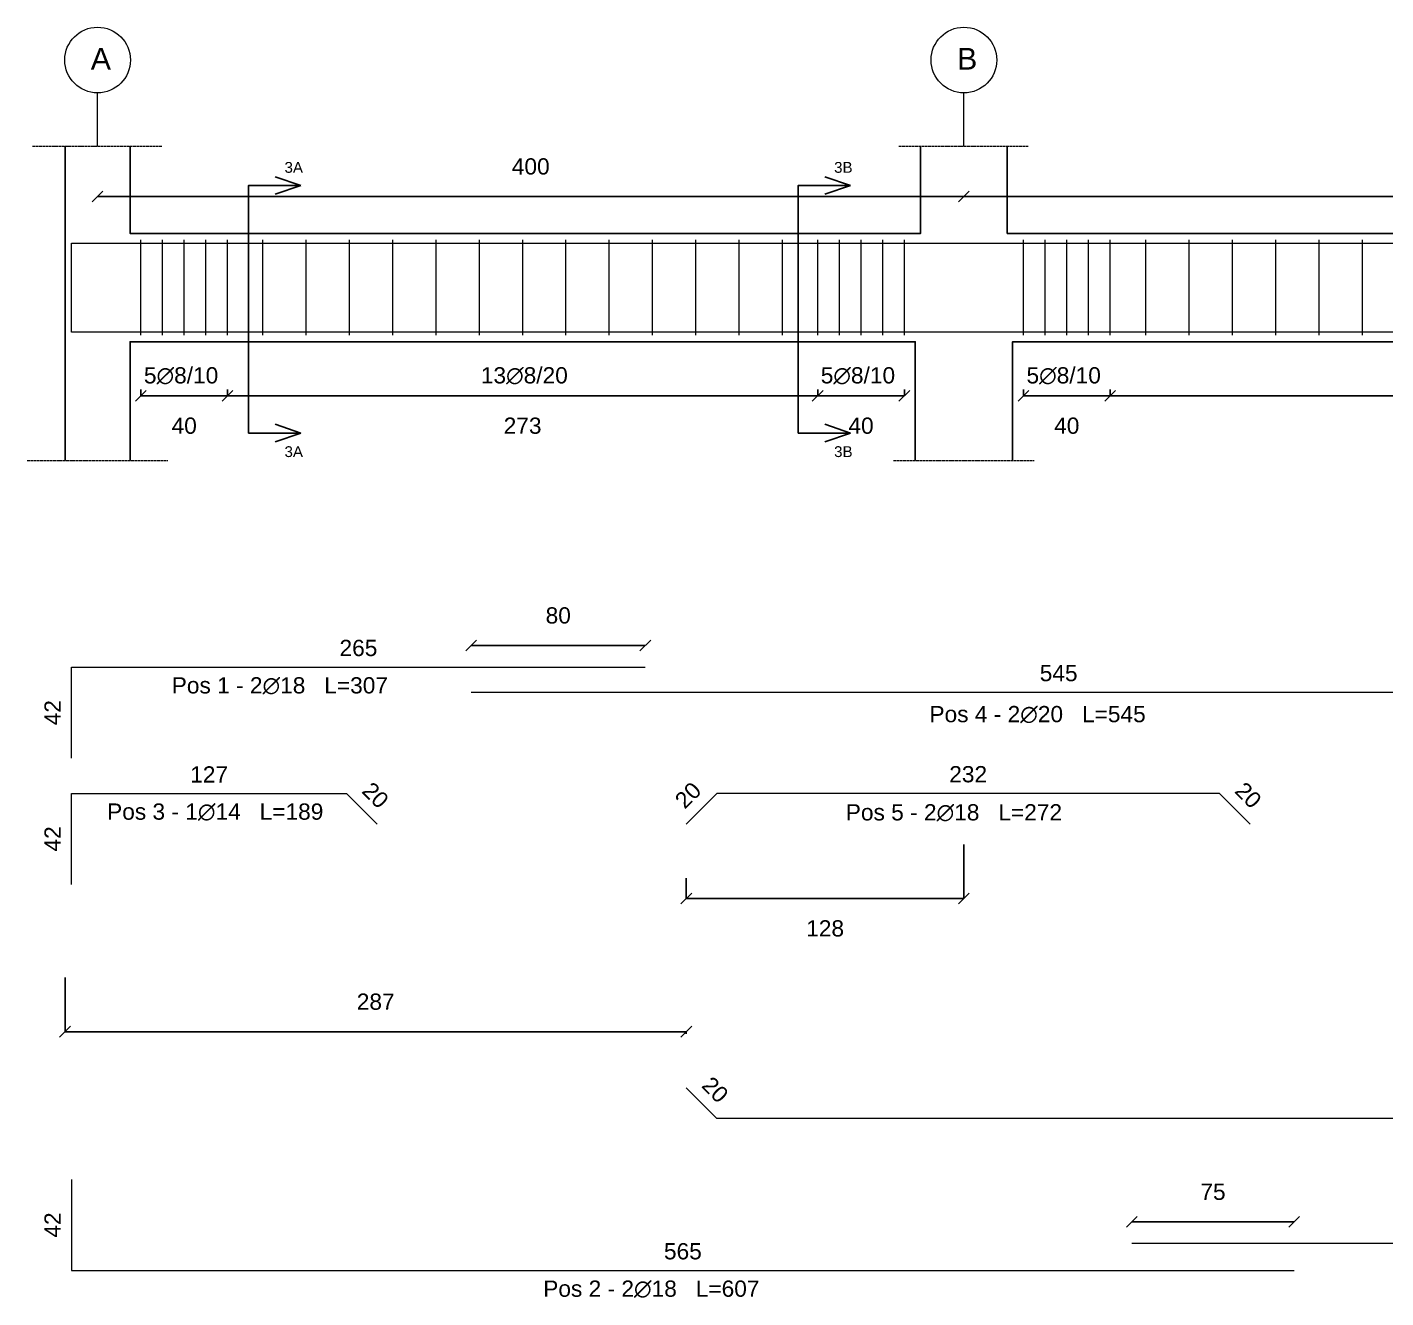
# Model space of a CAD drawing. Header units: millimetres. Extents: x -455371 to 117772, y -78417 to 116564.
# Drawn here: x -222007 to -215733, y -4684 to 1182 of the extents above; entities that cross this region are included whole.
import ezdxf

# ---------------------------------------------------------------- set-up
doc = ezdxf.new("R2010")
doc.units = ezdxf.units.MM
doc.linetypes.add('ACAD_ISO02W100', pattern=[15, 12, -3])
doc.layers.get('0').update_dxf_attribs({"color": 255})
for name, color, linetype, lineweight in [('armature', 5, 'Continuous', 18), ('Cls', 7, 'Continuous', 25), ('fili fissi', 210, 'Continuous', 18), ('quote', 5, 'Continuous', 15), ('Scritte', 7, 'Continuous', 15), ('staffe', 10, 'Continuous', 15), ('tratteggio 1 a 50', 230, 'ACAD_ISO02W100', 15)]:
    doc.layers.add(name, color=color, linetype=linetype, lineweight=lineweight)
doc.styles.get("Standard").update_dxf_attribs({"font": 'arial.ttf'})
doc.dimstyles.new('per distinte 1 a 50', dxfattribs={"dimtxt": 75, "dimasz": 150, "dimexe": 0.18, "dimexo": 250, "dimgap": 50, "dimtad": 1, "dimdec": 0, "dimlfac": 0.1, "dimzin": 0, "dimdsep": 46, "dimtxsty": 'Standard', "dimblk": 'NONE', "dimcen": 0, "dimse1": 1, "dimse2": 1, "dimsd1": 1, "dimsd2": 1, "dimadec": 0, "dimazin": 0, "dimtfac": 1, "dimtdec": 0, "dimtix": 1, "dimtofl": 0, "dimtmove": 0, "dimatfit": 3, "dimldrblk": 'NONE', "dimfxl": 250, "dimfxlon": 1, "dimtolj": 1, "dimtzin": 0, "dimarcsym": 2})
doc.dimstyles.new('scala1 a 50', dxfattribs={"dimtxt": 75, "dimasz": 50, "dimexe": 0.18, "dimexo": 250, "dimgap": 100, "dimtad": 2, "dimdec": 0, "dimlfac": 0.1, "dimzin": 0, "dimdsep": 46, "dimtxsty": 'Standard', "dimblk": 'OBLIQUE', "dimcen": -100, "dimadec": 0, "dimazin": 0, "dimtfac": 1, "dimtdec": 0, "dimtofl": 0, "dimtmove": 0, "dimatfit": 3, "dimfxl": 250, "dimfxlon": 1, "dimtolj": 1, "dimtzin": 0, "dimarcsym": 0})

# ---------------------------------------------------------------- blocks, each defined once
blk = doc.blocks.new('*U931')
at = {"layer": 'staffe'}
blk.add_lwpolyline([(0, -220), (0, 220)], dxfattribs=at)
blk = doc.blocks.new('*U932')
at = {"layer": 'Cls', "color": 0, "linetype": 'ByBlock', "lineweight": -2, "transparency": 16777216}
for p in [(0, 0), (100, 0), (200, 0), (300, 0), (400, 0)]:
    blk.add_blockref('*U931', p, dxfattribs=at)
blk = doc.blocks.new('*U920')
at = {"layer": 'staffe'}
blk.add_lwpolyline([(0, -220), (0, 220)], dxfattribs=at)
blk = doc.blocks.new('*U921')
at = {"layer": 'Cls', "color": 0, "linetype": 'ByBlock', "lineweight": -2, "transparency": 16777216}
for p in [(0, 0), (100, 0), (200, 0), (300, 0), (400, 0)]:
    blk.add_blockref('*U920', p, dxfattribs=at)
blk = doc.blocks.new('*U875')
at = {"layer": 'staffe'}
blk.add_lwpolyline([(0, -220), (0, 220)], dxfattribs=at)
blk = doc.blocks.new('*U876')
at = {"layer": 'Cls', "color": 0, "linetype": 'ByBlock', "lineweight": -2, "transparency": 16777216}
for p in [(0, 0), (100, 0), (200, 0), (300, 0), (400, 0)]:
    blk.add_blockref('*U875', p, dxfattribs=at)
blk = doc.blocks.new('*U883')
at = {"layer": 'staffe'}
blk.add_lwpolyline([(0, -220), (0, 220)], dxfattribs=at)
blk = doc.blocks.new('*U884')
at = {"layer": 'Cls', "color": 0, "linetype": 'ByBlock', "lineweight": -2, "transparency": 16777216}
for p in [(0, 0), (200, 0), (400, 0), (600, 0), (800, 0), (1000, 0), (1200, 0), (1400, 0), (1600, 0), (1800, 0), (2000, 0), (2200, 0), (2400, 0)]:
    blk.add_blockref('*U883', p, dxfattribs=at)
blk = doc.blocks.new('*U909')
at = {"layer": 'staffe'}
blk.add_lwpolyline([(0, -220), (0, 220)], dxfattribs=at)
blk = doc.blocks.new('*U908')
at = {"layer": 'Cls', "color": 0, "linetype": 'ByBlock', "lineweight": -2, "transparency": 16777216}
for p in [(0, 0), (200, 0), (400, 0), (600, 0), (800, 0), (1000, 0), (1200, 0), (1400, 0), (1600, 0), (1800, 0), (2000, 0), (2200, 0), (2400, 0), (2600, 0), (2800, 0), (3000, 0), (3200, 0), (3400, 0), (3600, 0), (3800, 0)]:
    blk.add_blockref('*U909', p, dxfattribs=at)
blk = doc.blocks.new('_Oblique')
at = {"color": 0, "linetype": 'ByBlock', "lineweight": -2}
blk.add_line((-0.5, -0.5), (0.5, 0.5), dxfattribs=at)
blk = doc.blocks.new('*D940')
at = {"layer": 'Defpoints', "color": 0, "transparency": 16777216}
for p in [(-218356.5, -240.6), (-217956.5, -240.6), (-217956.5, -520.1)]:
    blk.add_point(p, dxfattribs=at)
at = {"layer": 'quote', "color": 0, "lineweight": -2, "transparency": 16777216}
for p, q in [((-218356.5, -490.6), (-218356.5, -520.3)), ((-217956.5, -490.6), (-217956.5, -520.3)), ((-218356.5, -520.1), (-217956.5, -520.1))]:
    blk.add_line(p, q, dxfattribs=at)
at = {"layer": 'quote', "color": 0, "lineweight": -2, "transparency": 16777216, "xscale": 50, "yscale": 50, "zscale": 50, "rotation": 180}
blk.add_blockref('_Oblique', (-218356.5, -520.1), dxfattribs=at)
at = {"layer": 'quote', "color": 0, "lineweight": -2, "transparency": 16777216, "xscale": 50, "yscale": 50, "zscale": 50}
blk.add_blockref('_Oblique', (-217956.5, -520.1), dxfattribs=at)
at = {"layer": 'quote', "color": 0, "transparency": 16777216, "insert": (-218156.5, -658.4), "char_height": 75, "attachment_point": 5}
blk.add_mtext('\\A1;40', dxfattribs=at)
blk = doc.blocks.new('*D950')
at = {"layer": 'Defpoints', "color": 0, "transparency": 16777216}
for p in [(-221481.5, -240.6), (-221081.5, -240.6), (-221081.5, -520.1)]:
    blk.add_point(p, dxfattribs=at)
at = {"layer": 'quote', "color": 0, "lineweight": -2, "transparency": 16777216}
for p, q in [((-221481.5, -490.6), (-221481.5, -520.3)), ((-221081.5, -490.6), (-221081.5, -520.3)), ((-221481.5, -520.1), (-221081.5, -520.1))]:
    blk.add_line(p, q, dxfattribs=at)
at = {"layer": 'quote', "color": 0, "lineweight": -2, "transparency": 16777216, "xscale": 50, "yscale": 50, "zscale": 50, "rotation": 180}
blk.add_blockref('_Oblique', (-221481.5, -520.1), dxfattribs=at)
at = {"layer": 'quote', "color": 0, "lineweight": -2, "transparency": 16777216, "xscale": 50, "yscale": 50, "zscale": 50}
blk.add_blockref('_Oblique', (-221081.5, -520.1), dxfattribs=at)
at = {"layer": 'quote', "color": 0, "transparency": 16777216, "insert": (-221281.5, -658.4), "char_height": 75, "attachment_point": 5}
blk.add_mtext('\\A1;40', dxfattribs=at)
blk = doc.blocks.new('*D954')
at = {"layer": 'Defpoints', "color": 0, "transparency": 16777216}
for p in [(-217406.5, -240.6), (-217006.5, -240.6), (-217006.5, -520.1)]:
    blk.add_point(p, dxfattribs=at)
at = {"layer": 'quote', "color": 0, "lineweight": -2, "transparency": 16777216}
for p, q in [((-217406.5, -490.6), (-217406.5, -520.3)), ((-217006.5, -490.6), (-217006.5, -520.3)), ((-217406.5, -520.1), (-217006.5, -520.1))]:
    blk.add_line(p, q, dxfattribs=at)
at = {"layer": 'quote', "color": 0, "lineweight": -2, "transparency": 16777216, "xscale": 50, "yscale": 50, "zscale": 50, "rotation": 180}
blk.add_blockref('_Oblique', (-217406.5, -520.1), dxfattribs=at)
at = {"layer": 'quote', "color": 0, "lineweight": -2, "transparency": 16777216, "xscale": 50, "yscale": 50, "zscale": 50}
blk.add_blockref('_Oblique', (-217006.5, -520.1), dxfattribs=at)
at = {"layer": 'quote', "color": 0, "transparency": 16777216, "insert": (-217206.5, -658.4), "char_height": 75, "attachment_point": 5}
blk.add_mtext('\\A1;40', dxfattribs=at)
blk = doc.blocks.new('*D965')
at = {"layer": 'Defpoints', "color": 0, "transparency": 16777216}
for p in [(-217006.5, -240.6), (-212856.5, -240.6), (-212856.5, -520.1)]:
    blk.add_point(p, dxfattribs=at)
at = {"layer": 'quote', "color": 0, "lineweight": -2, "transparency": 16777216}
for p, q in [((-217006.5, -490.6), (-217006.5, -520.3)), ((-212856.5, -490.6), (-212856.5, -520.3)), ((-217006.5, -520.1), (-212856.5, -520.1))]:
    blk.add_line(p, q, dxfattribs=at)
at = {"layer": 'quote', "color": 0, "lineweight": -2, "transparency": 16777216, "xscale": 50, "yscale": 50, "zscale": 50, "rotation": 180}
blk.add_blockref('_Oblique', (-217006.5, -520.1), dxfattribs=at)
at = {"layer": 'quote', "color": 0, "lineweight": -2, "transparency": 16777216, "xscale": 50, "yscale": 50, "zscale": 50}
blk.add_blockref('_Oblique', (-212856.5, -520.1), dxfattribs=at)
at = {"layer": 'quote', "color": 0, "transparency": 16777216, "insert": (-214931.5, -658.4), "char_height": 75, "attachment_point": 5}
blk.add_mtext('\\A1;415', dxfattribs=at)
blk = doc.blocks.new('*D966')
at = {"layer": 'Defpoints', "color": 0, "transparency": 16777216}
for p in [(-221081.5, -240.6), (-218356.5, -240.6), (-218356.5, -520.1)]:
    blk.add_point(p, dxfattribs=at)
at = {"layer": 'quote', "color": 0, "lineweight": -2, "transparency": 16777216}
for p, q in [((-221081.5, -490.6), (-221081.5, -520.3)), ((-218356.5, -490.6), (-218356.5, -520.3)), ((-221081.5, -520.1), (-218356.5, -520.1))]:
    blk.add_line(p, q, dxfattribs=at)
at = {"layer": 'quote', "color": 0, "lineweight": -2, "transparency": 16777216, "xscale": 50, "yscale": 50, "zscale": 50, "rotation": 180}
blk.add_blockref('_Oblique', (-221081.5, -520.1), dxfattribs=at)
at = {"layer": 'quote', "color": 0, "lineweight": -2, "transparency": 16777216, "xscale": 50, "yscale": 50, "zscale": 50}
blk.add_blockref('_Oblique', (-218356.5, -520.1), dxfattribs=at)
at = {"layer": 'quote', "color": 0, "transparency": 16777216, "insert": (-219719, -658.4), "char_height": 75, "attachment_point": 5}
blk.add_mtext('\\A1;273', dxfattribs=at)
blk = doc.blocks.new('*D1093')
at = {"layer": 'Defpoints', "color": 0, "transparency": 16777216}
for p in [(-221801.5, -4138.1), (-221801.5, -4138.1), (-221801.5, -4558.1)]:
    blk.add_point(p, dxfattribs=at)
at = {"layer": 'quote', "color": 0, "transparency": 16777216, "insert": (-221889.2, -4348.1), "char_height": 75, "attachment_point": 5, "rotation": 90}
blk.add_mtext('\\A1;42', dxfattribs=at)
blk = doc.blocks.new('_None')
blk = doc.blocks.new('*D1094')
at = {"layer": 'Defpoints', "color": 0, "transparency": 16777216}
for p in [(-221801.5, -4558.1), (-216156.5, -4558.1), (-216156.5, -4558.1)]:
    blk.add_point(p, dxfattribs=at)
at = {"layer": 'quote', "color": 0, "transparency": 16777216, "insert": (-218979, -4469.8), "char_height": 75, "attachment_point": 5}
blk.add_mtext('\\A1;565', dxfattribs=at)
blk = doc.blocks.new('*D1097')
at = {"layer": 'Defpoints', "color": 0, "transparency": 16777216}
for p in [(-216156.5, -4333.5), (-216906.5, -4433.7), (-216156.5, -4558.1)]:
    blk.add_point(p, dxfattribs=at)
at = {"layer": 'quote', "color": 0, "lineweight": -2, "transparency": 16777216}
for p, q in [((-216906.5, -4333.5), (-216906.5, -4333.3)), ((-216906.5, -4333.5), (-216156.5, -4333.5)), ((-216156.5, -4333.5), (-216156.5, -4333.3))]:
    blk.add_line(p, q, dxfattribs=at)
at = {"layer": 'quote', "color": 0, "lineweight": -2, "transparency": 16777216, "xscale": 50, "yscale": 50, "zscale": 50, "rotation": 180}
blk.add_blockref('_Oblique', (-216906.5, -4333.5), dxfattribs=at)
at = {"layer": 'quote', "color": 0, "lineweight": -2, "transparency": 16777216, "xscale": 50, "yscale": 50, "zscale": 50}
blk.add_blockref('_Oblique', (-216156.5, -4333.5), dxfattribs=at)
at = {"layer": 'quote', "color": 0, "transparency": 16777216, "insert": (-216531.5, -4195.4), "char_height": 75, "attachment_point": 5}
blk.add_mtext('\\A1;75', dxfattribs=at)
blk = doc.blocks.new('*D1098')
at = {"layer": 'Defpoints', "color": 0, "transparency": 16777216}
for p in [(-216906.5, -4433.7), (-212956.5, -4433.7), (-212956.5, -4433.7)]:
    blk.add_point(p, dxfattribs=at)
at = {"layer": 'quote', "color": 0, "transparency": 16777216, "insert": (-214931.5, -4345.4), "char_height": 75, "attachment_point": 5}
blk.add_mtext('\\A1;395', dxfattribs=at)
blk = doc.blocks.new('*D1100')
at = {"layer": 'Defpoints', "color": 0, "transparency": 16777216}
for p in [(-221801.5, -1772.9), (-221801.5, -1772.9), (-221801.5, -2192.9)]:
    blk.add_point(p, dxfattribs=at)
at = {"layer": 'quote', "color": 0, "transparency": 16777216, "insert": (-221889.2, -1982.9), "char_height": 75, "attachment_point": 5, "rotation": 90}
blk.add_mtext('\\A1;42', dxfattribs=at)
blk = doc.blocks.new('*D1101')
at = {"layer": 'Defpoints', "color": 0, "transparency": 16777216}
for p in [(-221801.5, -1772.9), (-219152.5, -1772.9), (-219152.5, -1772.9)]:
    blk.add_point(p, dxfattribs=at)
at = {"layer": 'quote', "color": 0, "transparency": 16777216, "insert": (-220477, -1684.6), "char_height": 75, "attachment_point": 5}
blk.add_mtext('\\A1;265', dxfattribs=at)
blk = doc.blocks.new('*D1102')
at = {"layer": 'Defpoints', "color": 0, "transparency": 16777216}
for p in [(-219152.5, -1672.6), (-219152.5, -1772.9), (-219956.5, -1888.7)]:
    blk.add_point(p, dxfattribs=at)
at = {"layer": 'quote', "color": 0, "lineweight": -2, "transparency": 16777216}
for p, q in [((-219956.5, -1672.6), (-219956.5, -1672.5)), ((-219956.5, -1672.6), (-219152.5, -1672.6)), ((-219152.5, -1672.6), (-219152.5, -1672.5))]:
    blk.add_line(p, q, dxfattribs=at)
at = {"layer": 'quote', "color": 0, "lineweight": -2, "transparency": 16777216, "xscale": 50, "yscale": 50, "zscale": 50, "rotation": 180}
blk.add_blockref('_Oblique', (-219956.5, -1672.6), dxfattribs=at)
at = {"layer": 'quote', "color": 0, "lineweight": -2, "transparency": 16777216, "xscale": 50, "yscale": 50, "zscale": 50}
blk.add_blockref('_Oblique', (-219152.5, -1672.6), dxfattribs=at)
at = {"layer": 'quote', "color": 0, "transparency": 16777216, "insert": (-219554.5, -1534.3), "char_height": 75, "attachment_point": 5}
blk.add_mtext('\\A1;80', dxfattribs=at)
blk = doc.blocks.new('*D1107')
at = {"layer": 'Defpoints', "color": 0, "transparency": 16777216}
for p in [(-219956.5, -1888.7), (-214531.5, -1888.7), (-214531.5, -1888.7)]:
    blk.add_point(p, dxfattribs=at)
at = {"layer": 'quote', "color": 0, "transparency": 16777216, "insert": (-217244, -1800.6), "char_height": 75, "attachment_point": 5}
blk.add_mtext('\\A1;545', dxfattribs=at)
blk = doc.blocks.new('*D1119')
at = {"layer": 'Defpoints', "color": 0, "transparency": 16777216}
for p in [(-218821.8, -2355.7), (-218821.8, -2355.7), (-218963.2, -2497.1)]:
    blk.add_point(p, dxfattribs=at)
at = {"layer": 'quote', "color": 0, "transparency": 16777216, "insert": (-218954.9, -2364), "char_height": 75, "attachment_point": 5, "rotation": 45}
blk.add_mtext('\\A1;20', dxfattribs=at)
blk = doc.blocks.new('*D1108')
at = {"layer": 'Defpoints', "color": 0, "transparency": 16777216}
for p in [(-216501.8, -2355.7), (-216501.8, -2355.7), (-216360.3, -2497.1)]:
    blk.add_point(p, dxfattribs=at)
at = {"layer": 'quote', "color": 0, "transparency": 16777216, "insert": (-216368.6, -2364), "char_height": 75, "attachment_point": 5, "rotation": 315}
blk.add_mtext('\\A1;20', dxfattribs=at)
blk = doc.blocks.new('*D1109')
at = {"layer": 'Defpoints', "color": 0, "transparency": 16777216}
for p in [(-218821.8, -2355.7), (-216501.8, -2355.7), (-216501.8, -2355.7)]:
    blk.add_point(p, dxfattribs=at)
at = {"layer": 'quote', "color": 0, "transparency": 16777216, "insert": (-217661.8, -2267.4), "char_height": 75, "attachment_point": 5}
blk.add_mtext('\\A1;232', dxfattribs=at)
blk = doc.blocks.new('*D1112')
at = {"layer": 'Defpoints', "color": 0, "transparency": 16777216}
for p in [(-221801.5, -2355.7), (-221801.5, -2355.7), (-221801.5, -2775.7)]:
    blk.add_point(p, dxfattribs=at)
at = {"layer": 'quote', "color": 0, "transparency": 16777216, "insert": (-221889.2, -2565.7), "char_height": 75, "attachment_point": 5, "rotation": 90}
blk.add_mtext('\\A1;42', dxfattribs=at)
blk = doc.blocks.new('*D1113')
at = {"layer": 'Defpoints', "color": 0, "transparency": 16777216}
for p in [(-221801.5, -2355.7), (-220531.5, -2355.7), (-220531.5, -2355.7)]:
    blk.add_point(p, dxfattribs=at)
at = {"layer": 'quote', "color": 0, "transparency": 16777216, "insert": (-221166.5, -2268.1), "char_height": 75, "attachment_point": 5}
blk.add_mtext('\\A1;127', dxfattribs=at)
blk = doc.blocks.new('*D1114')
at = {"layer": 'Defpoints', "color": 0, "transparency": 16777216}
for p in [(-220531.5, -2355.7), (-220531.5, -2355.7), (-220390.1, -2497.1)]:
    blk.add_point(p, dxfattribs=at)
at = {"layer": 'quote', "color": 0, "transparency": 16777216, "insert": (-220398.4, -2364), "char_height": 75, "attachment_point": 5, "rotation": 315}
blk.add_mtext('\\A1;20', dxfattribs=at)
blk = doc.blocks.new('*D1118')
at = {"layer": 'Defpoints', "color": 0, "transparency": 16777216}
for p in [(-218821.8, -3856.9), (-211001.8, -3856.9), (-211001.8, -3856.9)]:
    blk.add_point(p, dxfattribs=at)
at = {"layer": 'quote', "color": 0, "transparency": 16777216, "insert": (-214911.8, -3768.6), "char_height": 75, "attachment_point": 5}
blk.add_mtext('\\A1;780', dxfattribs=at)
blk = doc.blocks.new('*D2444')
at = {"layer": 'Defpoints', "color": 0, "transparency": 16777216}
for p in [(-218963.2, -3715.5), (-218963.2, -3715.5), (-218821.8, -3856.9)]:
    blk.add_point(p, dxfattribs=at)
at = {"layer": 'quote', "color": 0, "transparency": 16777216, "insert": (-218830, -3723.8), "char_height": 75, "attachment_point": 5, "rotation": 315}
blk.add_mtext('\\A1;20', dxfattribs=at)
blk = doc.blocks.new('*D3431')
at = {"layer": 'Defpoints', "color": 0, "transparency": 16777216}
for p in [(-217681.5, -819.1), (-218963.2, -2497.1), (-217681.5, -2840.8)]:
    blk.add_point(p, dxfattribs=at)
at = {"layer": 'quote', "color": 0, "lineweight": -2, "transparency": 16777216}
for p, q in [((-217681.5, -2590.8), (-217681.5, -2840.9)), ((-218963.2, -2747.1), (-218963.2, -2840.9)), ((-218963.2, -2840.8), (-217681.5, -2840.8))]:
    blk.add_line(p, q, dxfattribs=at)
at = {"layer": 'quote', "color": 0, "lineweight": -2, "transparency": 16777216, "xscale": 50, "yscale": 50, "zscale": 50, "rotation": 180}
blk.add_blockref('_Oblique', (-218963.2, -2840.8), dxfattribs=at)
at = {"layer": 'quote', "color": 0, "lineweight": -2, "transparency": 16777216, "xscale": 50, "yscale": 50, "zscale": 50}
blk.add_blockref('_Oblique', (-217681.5, -2840.8), dxfattribs=at)
at = {"layer": 'quote', "color": 0, "transparency": 16777216, "insert": (-218322.3, -2979.1), "char_height": 75, "attachment_point": 5}
blk.add_mtext('\\A1;128', dxfattribs=at)
blk = doc.blocks.new('*D3436')
at = {"layer": 'Defpoints', "color": 0, "transparency": 16777216}
for p in [(-221831.5, -819.1), (-221831.5, -3455.8), (-218963.2, -3715.5)]:
    blk.add_point(p, dxfattribs=at)
at = {"layer": 'quote', "color": 0, "lineweight": -2, "transparency": 16777216}
for p, q in [((-221831.5, -3205.8), (-221831.5, -3456)), ((-218963.2, -3455.8), (-221831.5, -3455.8)), ((-218963.2, -3465.5), (-218963.2, -3455.6))]:
    blk.add_line(p, q, dxfattribs=at)
at = {"layer": 'quote', "color": 0, "lineweight": -2, "transparency": 16777216, "xscale": 50, "yscale": 50, "zscale": 50, "rotation": 180}
blk.add_blockref('_Oblique', (-221831.5, -3455.8), dxfattribs=at)
at = {"layer": 'quote', "color": 0, "lineweight": -2, "transparency": 16777216, "xscale": 50, "yscale": 50, "zscale": 50}
blk.add_blockref('_Oblique', (-218963.2, -3455.8), dxfattribs=at)
at = {"layer": 'quote', "color": 0, "transparency": 16777216, "insert": (-220397.3, -3317.5), "char_height": 75, "attachment_point": 5}
blk.add_mtext('\\A1;287', dxfattribs=at)
blk = doc.blocks.new('*D3478')
at = {"layer": 'Defpoints', "color": 0, "transparency": 16777216}
for p in [(-217681.5, 400.2), (-221681.5, 229.4), (-217681.5, 229.4)]:
    blk.add_point(p, dxfattribs=at)
at = {"layer": 'quote', "color": 0, "lineweight": -2, "transparency": 16777216}
for p, q in [((-221681.5, 400.2), (-221681.5, 400.4)), ((-221681.5, 400.2), (-217681.5, 400.2)), ((-217681.5, 400.2), (-217681.5, 400.4))]:
    blk.add_line(p, q, dxfattribs=at)
at = {"layer": 'quote', "color": 0, "lineweight": -2, "transparency": 16777216, "xscale": 50, "yscale": 50, "zscale": 50, "rotation": 180}
blk.add_blockref('_Oblique', (-221681.5, 400.2), dxfattribs=at)
at = {"layer": 'quote', "color": 0, "lineweight": -2, "transparency": 16777216, "xscale": 50, "yscale": 50, "zscale": 50}
blk.add_blockref('_Oblique', (-217681.5, 400.2), dxfattribs=at)
at = {"layer": 'quote', "color": 0, "transparency": 16777216, "insert": (-219681.5, 538.5), "char_height": 75, "attachment_point": 5}
blk.add_mtext('\\A1;400', dxfattribs=at)
blk = doc.blocks.new('*D3479')
at = {"layer": 'Defpoints', "color": 0, "transparency": 16777216}
for p in [(-212181.5, 400.2), (-217681.5, 229.4), (-212181.5, 229.4)]:
    blk.add_point(p, dxfattribs=at)
at = {"layer": 'quote', "color": 0, "lineweight": -2, "transparency": 16777216}
for p, q in [((-217681.5, 400.2), (-217681.5, 400.4)), ((-217681.5, 400.2), (-212181.5, 400.2)), ((-212181.5, 400.2), (-212181.5, 400.4))]:
    blk.add_line(p, q, dxfattribs=at)
at = {"layer": 'quote', "color": 0, "lineweight": -2, "transparency": 16777216, "xscale": 50, "yscale": 50, "zscale": 50, "rotation": 180}
blk.add_blockref('_Oblique', (-217681.5, 400.2), dxfattribs=at)
at = {"layer": 'quote', "color": 0, "lineweight": -2, "transparency": 16777216, "xscale": 50, "yscale": 50, "zscale": 50}
blk.add_blockref('_Oblique', (-212181.5, 400.2), dxfattribs=at)
at = {"layer": 'quote', "color": 0, "transparency": 16777216, "insert": (-214931.5, 538.5), "char_height": 75, "attachment_point": 5}
blk.add_mtext('\\A1;550', dxfattribs=at)

msp = doc.modelspace()

# ---------------------------------------------------------------- linework, layer by layer
at = {"layer": 'armature'}
msp.add_lwpolyline([(-221801.5, 185.4), (-208061.5, 185.4), (-208061.5, -226.6), (-221801.5, -226.6)], close=True, dxfattribs=at)
for points in [[(-221801.5, -2192.9), (-221801.5, -1772.9), (-221431.5, -1772.9), (-219606.5, -1772.9), (-219152.5, -1772.9)], [(-219956.5, -1888.7), (-218381.5, -1888.7), (-217681.5, -1888.7), (-216981.5, -1888.7), (-214531.5, -1888.7)], [(-221801.5, -2775.7), (-221801.5, -2355.7), (-221431.5, -2355.7), (-221031.5, -2355.7), (-220531.5, -2355.7), (-220390.1, -2497.1)], [(-216360.3, -2497.1), (-216501.8, -2355.7), (-216911.8, -2355.7), (-218411.8, -2355.7), (-218821.8, -2355.7), (-218963.2, -2497.1)], [(-218963.2, -3715.5), (-218821.8, -3856.9)], [(-211001.8, -3856.9), (-218821.8, -3856.9)], [(-221801.5, -4138.1), (-221801.5, -4558.1), (-221431.5, -4558.1), (-219606.5, -4558.1), (-217131.5, -4558.1), (-216531.5, -4558.1), (-216156.5, -4558.1)], [(-214931.5, -4433.7), (-216906.5, -4433.7)]]:
    msp.add_lwpolyline(points, dxfattribs=at)
at = {"layer": 'Cls'}
for p, q in [((-220742.3, 451.1), (-220861.9, 491.5)), ((-220861.9, 410.7), (-220742.3, 451.1)), ((-218204.7, 451.1), (-218324.3, 491.5)), ((-218324.3, 410.7), (-218204.7, 451.1)), ((-220861.9, -651.3), (-220742.3, -691.7)), ((-218324.3, -651.3), (-218204.7, -691.7)), ((-220742.3, -691.7), (-220861.9, -732.1)), ((-218204.7, -691.7), (-218324.3, -732.1))]:
    msp.add_line(p, q, dxfattribs=at)
for points in [[(-221831.5, -819.1), (-221831.5, 631.8)], [(-221531.5, 631.8), (-221531.5, 229.4), (-217881.5, 229.4), (-221531.5, 229.4)], [(-217881.5, 229.4), (-217881.5, 631.8)], [(-212381.5, 631.8), (-212381.5, 229.4), (-217481.5, 229.4), (-217481.5, 631.8)], [(-220742.3, -691.7), (-220984.2, -691.7), (-220984.2, 451.1), (-220984.2, 451.1), (-220742.3, 451.1)], [(-218204.7, -691.7), (-218446.6, -691.7), (-218446.6, 451.1), (-218446.6, 451.1), (-218204.7, 451.1)], [(-217481.5, 229.4), (-212381.5, 229.4)], [(-217906.5, -819.1), (-217906.5, -270.6), (-221531.5, -270.6), (-221531.5, -819.1)], [(-217456.5, -819.1), (-217456.5, -270.6), (-212406.5, -270.6), (-212406.5, -819.1)]]:
    msp.add_lwpolyline(points, dxfattribs=at)
at = {"layer": 'fili fissi'}
for points in [[(-221681.5, 631.8), (-221681.5, 878.6)], [(-217681.5, 631.8), (-217681.5, 878.6)]]:
    msp.add_lwpolyline(points, dxfattribs=at)
for centre in [(-221681.5, 1030.2), (-217681.5, 1030.2)]:
    msp.add_circle(centre, 151.6, dxfattribs=at)
at = {"layer": 'tratteggio 1 a 50'}
for points in [[(-221981.5, 631.8), (-221381.5, 631.8)], [(-217981.5, 631.8), (-217381.5, 631.8)], [(-222006.5, -819.1), (-221356.5, -819.1)], [(-218006.5, -819.1), (-217356.5, -819.1)]]:
    msp.add_lwpolyline(points, dxfattribs=at)

# ---------------------------------------------------------------- block references
at = {"layer": 'Cls'}
for name, p in [('*U921', (-221481.5, -20.6)), ('*U884', (-220918.7, -20.6)), ('*U932', (-217406.5, -20.6)), ('*U908', (-216841.6, -20.6))]:
    msp.add_blockref(name, p, dxfattribs=at)
at = {"layer": 'Cls', "xscale": -1}
msp.add_blockref('*U876', (-217956.5, -20.6), dxfattribs=at)

# ---------------------------------------------------------------- texts
at = {"layer": 'Scritte', "attachment_point": 1}
for s, width, heights, insert, char_height in [('A', 100, [92.1], (-221712.9, 1086.1), 100), ('B', 100, [92.1], (-217712.9, 1086.1), 100), ('3A', 371.945, [0], (-220818.4, 559.5), 50), ('3B', 371.945, [0], (-218280.8, 559.5), 50), ('5∅8/10 ', 371.945, [0], (-221467.5, -387.9), 75), ('13∅8/20', 371.945, [0], (-219911.9, -387.9), 75), ('5∅8/10 ', 371.945, [0], (-218342.5, -387.9), 75), ('5∅8/10 ', 371.945, [0], (-217392.5, -387.9), 75), ('3A', 371.945, [0], (-220818.4, -752.7), 50), ('3B', 371.945, [0], (-218280.8, -752.7), 50), ('Pos 1 - 2∅18   L=307', 1084.771, [0], (-221339.1, -1819.1), 75), ('Pos 4 - 2∅20   L=545', 1084.771, [0], (-217840.6, -1951.9), 75), ('Pos 3 - 1∅14   L=189', 1084.771, [0], (-221637.5, -2402), 75), ('Pos 5 - 2∅18   L=272', 1084.771, [0], (-218226.9, -2405.3), 75), ('Pos 2 - 2∅18   L=607', 1084.771, [0], (-219623.9, -4604.4), 75)]:
    msp.add_mtext_dynamic_manual_height_columns(s, width=width, gutter_width=12.5, heights=heights, dxfattribs=dict(at, insert=insert, char_height=char_height))

# ---------------------------------------------------------------- dimensions: what is measured, and where the dimension line sits
at = {"layer": 'quote'}
for base, p1, p2, dimstyle, picture, middle in [((-217681.5, 400.2), (-221681.5, 229.4), (-217681.5, 229.4), 'scala1 a 50', '*D3478', (-219681.5, 538.5)), ((-221081.5, -520.1), (-221481.5, -240.6), (-221081.5, -240.6), 'scala1 a 50', '*D950', (-221281.5, -658.4)), ((-218356.5139833, -520.1143341), (-221081.5139833, -240.6126244), (-218356.5139833, -240.6126244), 'scala1 a 50', '*D966', (-219719.0139833, -658.432888)), ((-217956.5, -520.1), (-218356.5, -240.6), (-217956.5, -240.6), 'scala1 a 50', '*D940', (-218156.5, -658.4)), ((-217006.5, -520.1), (-217406.5, -240.6), (-217006.5, -240.6), 'scala1 a 50', '*D954', (-217206.5, -658.4)), ((-212856.5, -520.1), (-217006.5, -240.6), (-212856.5, -240.6), 'scala1 a 50', '*D965', (-214931.5, -658.4)), ((-221831.5, -3455.8), (-218963.2, -3715.5), (-221831.5, -819.1), 'scala1 a 50', '*D3436', (-220397.3, -3317.5)), ((-217681.5, -2840.8), (-218963.2, -2497.1), (-217681.5, -819.1), 'scala1 a 50', '*D3431', (-218322.3, -2979.1)), ((-219152.5, -1672.6), (-219956.5, -1888.7), (-219152.5, -1772.9), 'scala1 a 50', '*D1102', (-219554.5, -1534.3)), ((-219152.5, -1772.9), (-221801.5, -1772.9), (-219152.5, -1772.9), 'per distinte 1 a 50', '*D1101', (-220477, -1684.6)), ((-220531.5, -2355.7), (-221801.5, -2355.7), (-220531.5, -2355.7), 'per distinte 1 a 50', '*D1113', (-221166.5, -2268.1)), ((-216501.8, -2355.7), (-218821.8, -2355.7), (-216501.8, -2355.7), 'per distinte 1 a 50', '*D1109', (-217661.8, -2267.4)), ((-216156.5, -4333.5), (-216906.5, -4433.7), (-216156.5, -4558.1), 'scala1 a 50', '*D1097', (-216531.5, -4195.4)), ((-212956.5, -4433.7), (-216906.5, -4433.7), (-212956.5, -4433.7), 'per distinte 1 a 50', '*D1098', (-214931.5, -4345.4)), ((-216156.5139833, -4558.0781514), (-221801.5139833, -4558.0781514), (-216156.5139833, -4558.0781514), 'per distinte 1 a 50', '*D1094', (-218979.0139833, -4469.7851773))]:
    dim = msp.add_linear_dim(base=base, p1=p1, p2=p2, dimstyle=dimstyle, dxfattribs=at)
    dim.commit()
    dim.dimension.update_dxf_attribs({"geometry": picture, "text_midpoint": middle})
dim = msp.add_linear_dim(base=(-212181.5, 400.2), p1=(-217681.5, 229.4), p2=(-212181.5, 229.4), dimstyle='scala1 a 50', override={"dimtmove": 1}, dxfattribs=at)
dim.commit()
dim.dimension.update_dxf_attribs({"geometry": '*D3479', "text_midpoint": (-214931.5, 538.5)})
for base, p1, p2, text, picture, middle in [((-214531.5, -1888.7), (-219956.5, -1888.7), (-214531.5, -1888.7), '545', '*D1107', (-217244, -1800.6)), ((-211001.8, -3856.9), (-218821.8, -3856.9), (-211001.8, -3856.9), '780', '*D1118', (-214911.8, -3768.6))]:
    dim = msp.add_linear_dim(base=base, p1=p1, p2=p2, text=text, dimstyle='per distinte 1 a 50', dxfattribs=at)
    dim.commit()
    dim.dimension.update_dxf_attribs({"geometry": picture, "text_midpoint": middle})
for base, p1, p2, picture, middle in [((-221801.5, -1772.9), (-221801.5, -2192.9), (-221801.5, -1772.9), '*D1100', (-221889.2, -1982.9)), ((-221801.5, -2355.7), (-221801.5, -2775.7), (-221801.5, -2355.7), '*D1112', (-221889.2, -2565.7)), ((-221801.5, -4138.1), (-221801.5, -4558.1), (-221801.5, -4138.1), '*D1093', (-221889.2, -4348.1))]:
    dim = msp.add_linear_dim(base=base, p1=p1, p2=p2, angle=90, dimstyle='per distinte 1 a 50', dxfattribs=at)
    dim.commit()
    dim.dimension.update_dxf_attribs({"geometry": picture, "text_midpoint": middle})
for p1, p2, picture, middle in [((-220390.1, -2497.1), (-220531.5, -2355.7), '*D1114', (-220398.4, -2364)), ((-218963.2, -2497.1), (-218821.8, -2355.7), '*D1119', (-218954.9, -2364)), ((-216360.3, -2497.1), (-216501.8, -2355.7), '*D1108', (-216368.6, -2364)), ((-218821.8, -3856.9), (-218963.2, -3715.5), '*D2444', (-218830, -3723.8))]:
    dim = msp.add_aligned_dim(p1=p1, p2=p2, distance=0, dimstyle='per distinte 1 a 50', dxfattribs=at)
    dim.commit()
    dim.dimension.update_dxf_attribs({"geometry": picture, "text_midpoint": middle})

doc.saveas('drawing.dxf')
